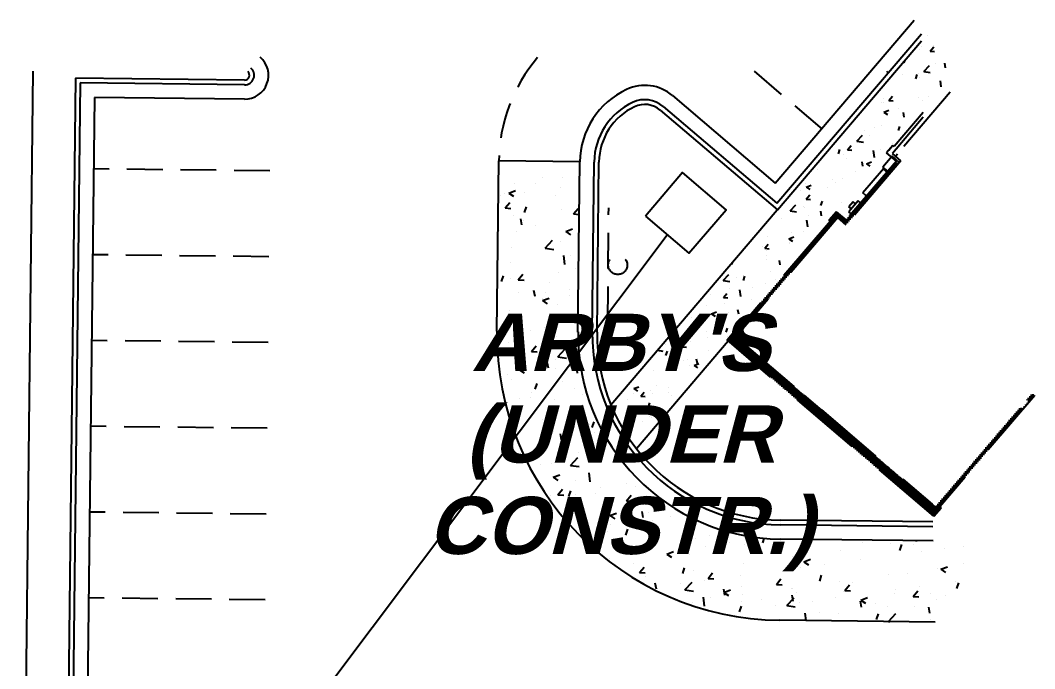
# Model space of a CAD drawing. Header units: feet. Extents: x 2168824 to 2169426, y 1509567 to 1510102.
# Drawn here: x 2169312 to 2169418.4, y 1509984.7 to 1510052.7 of the extents above; entities that cross this region are included whole.
import ezdxf
from ezdxf.enums import TextEntityAlignment as Align

# ---------------------------------------------------------------- set-up
doc = ezdxf.new("R2010")
doc.units = ezdxf.units.FT
doc.header["$LTSCALE"] = 30
doc.header["$MEASUREMENT"] = 0
doc.linetypes.add('HIDDEN', pattern=[0.375, 0.25, -0.125])
doc.linetypes.add('HIDDEN2', pattern=[0.1875, 0.125, -0.0625])
for name, color, linetype in [('4_BNDLINE', 3, 'Continuous'), ('4_LOT_NO', 1, 'Continuous'), ('5_EX_BLDG', 9, 'HIDDEN'), ('6_EX_UT_POWER_UG', 9, 'MA_EX_UGE_LINE'), ('7_EX_CONC_HATCH', 252, 'Continuous'), ('7_EX_CURB', 9, 'Continuous'), ('7_EX_PVMT_STRIPE', 252, 'HIDDEN2')]:
    doc.layers.add(name, color=color, linetype=linetype)
doc.styles.add('ROMANS', font='romans.shx', dxfattribs={"oblique": 15})
doc.styles.add('SANSARIF', font='sanssb__.ttf', dxfattribs={"oblique": 15})
doc.linetypes.add('MA_EX_UGE_LINE', pattern='A,0.3,-0.1,["EX UGE",ROMANS,S=0.1,R=0,X=-0.05,Y=-0.05],-0.6', length=1)
pattern_1 = [(274.54407, (2169426.02086, 1510134.47438), (0.16614278, 0.01320432), [])]

msp = doc.modelspace()

# ---------------------------------------------------------------- hatches: boundary and pattern name
at = {"layer": '5_EX_BLDG'}
h = msp.add_hatch(dxfattribs=at)
h.set_pattern_fill('_U', color=256, scale=0.166667, angle=-85.4559, style=0, pattern_type=0)
h.set_pattern_definition(pattern_1)
h.paths.add_polyline_path([(2169403.25, 1510036.63), (2169404.1, 1510037.62), (2169403.84, 1510037.84), (2169403, 1510036.85)])
h.paths.add_polyline_path([(2169401.03, 1510034.03), (2169403.2, 1510036.57), (2169402.94, 1510036.78), (2169400.78, 1510034.25)])
h.paths.add_polyline_path([(2169400.41, 1510033.29), (2169401.03, 1510034.03), (2169400.78, 1510034.25), (2169400.15, 1510033.51)])
h.paths.add_polyline_path([(2169399.43, 1510032.15), (2169400.41, 1510033.29), (2169400.15, 1510033.51), (2169399.18, 1510032.37)])
h = msp.add_hatch(dxfattribs=at)
h.set_pattern_fill('_U', color=256, scale=0.166667, angle=-85.4559, style=0, pattern_type=0)
h.set_pattern_definition(pattern_1)
h.paths.add_polyline_path([(2169407.84, 1510000.66), (2169408.6, 1510001.55), (2169408.47, 1510001.65), (2169418.42, 1510013.32), (2169418.17, 1510013.54), (2169417.59, 1510012.86), (2169417.78, 1510012.69), (2169417.13, 1510011.93), (2169416.94, 1510012.1), (2169407.7, 1510001.27), (2169386.78, 1510019.11), (2169397.76, 1510031.98), (2169398.64, 1510031.23), (2169399.43, 1510032.15), (2169399.18, 1510032.37), (2169398.63, 1510031.73), (2169397.62, 1510032.59), (2169396.86, 1510031.71), (2169396.99, 1510031.6), (2169387.04, 1510019.93), (2169386.91, 1510020.04), (2169386.16, 1510019.15)])
h = msp.add_hatch(dxfattribs=at)
h.set_pattern_fill('_U', color=256, scale=0.083333, angle=-85.4559, style=0, pattern_type=0)
h.set_pattern_definition([(274.54407, (2169426.02086, 1510134.47438), (0.08307139, 0.00660216), [])])
h.paths.add_polyline_path([(2169407.7, 1510001.27), (2169408, 1510001.62), (2169407.65, 1510001.91), (2169387.46, 1510019.14), (2169387.43, 1510019.16), (2169387.08, 1510019.46), (2169386.78, 1510019.11)])

# ---------------------------------------------------------------- linework, layer by layer
at = {"layer": '4_BNDLINE'}
msp.add_line((2169313.33, 1510047.34), (2169312.03, 1509932.03), dxfattribs=at)
at = {"layer": '5_EX_BLDG'}
for p, q in [((2169409.57, 1510045.13), (2169404.03, 1510038.63)), ((2169406.72, 1510043.01), (2169403.67, 1510039.43)), ((2169406.72, 1510043.01), (2169403.67, 1510039.43)), ((2169406.73, 1510042.51), (2169403.49, 1510038.71)), ((2169403.54, 1510039.54), (2169402.89, 1510038.78)), ((2169403.91, 1510037.91), (2169402.89, 1510038.78)), ((2169403.4, 1510039.38), (2169403.11, 1510039.03)), ((2169403.67, 1510039.43), (2169403.54, 1510039.54)), ((2169403.91, 1510037.91), (2169398.63, 1510031.73)), ((2169404.38, 1510037.95), (2169398.64, 1510031.23)), ((2169403.46, 1510038.42), (2169402.49, 1510037.28)), ((2169404.22, 1510037.77), (2169403.46, 1510038.42)), ((2169404.38, 1510037.95), (2169403.49, 1510038.71)), ((2169404.03, 1510038.63), (2169403.84, 1510038.41)), ((2169402.56, 1510037.11), (2169400.4, 1510034.57)), ((2169403.25, 1510036.63), (2169402.49, 1510037.28)), ((2169403.2, 1510036.57), (2169402.56, 1510037.11)), ((2169401.03, 1510034.03), (2169400.4, 1510034.57)), ((2169399.9, 1510033.73), (2169398.92, 1510032.58)), ((2169399.37, 1510033.63), (2169398.94, 1510033.12)), ((2169399.63, 1510033.41), (2169399.37, 1510033.63)), ((2169400.41, 1510033.29), (2169399.9, 1510033.73)), ((2169397.62, 1510032.59), (2169396.86, 1510031.71)), ((2169398.63, 1510031.73), (2169397.62, 1510032.59)), ((2169399.43, 1510032.15), (2169398.93, 1510032.58)), ((2169399.2, 1510032.9), (2169398.94, 1510033.12)), ((2169397.76, 1510031.98), (2169386.78, 1510019.11)), ((2169396.99, 1510031.6), (2169387.04, 1510019.93)), ((2169396.99, 1510031.6), (2169396.86, 1510031.71)), ((2169397.76, 1510031.98), (2169397.46, 1510031.64)), ((2169398.64, 1510031.23), (2169397.76, 1510031.98)), ((2169386.16, 1510019.15), (2169386.91, 1510020.04)), ((2169387.04, 1510019.93), (2169386.91, 1510020.04)), ((2169407.84, 1510000.66), (2169386.16, 1510019.15)), ((2169407.7, 1510001.27), (2169386.78, 1510019.11)), ((2169387.43, 1510019.16), (2169387.08, 1510019.46)), ((2169399.95, 1510008.48), (2169387.43, 1510019.16)), ((2169387.46, 1510019.14), (2169407.65, 1510001.91)), ((2169418.42, 1510013.32), (2169408.47, 1510001.65))]:
    msp.add_line(p, q, dxfattribs=at)
at = {"layer": '6_EX_UT_POWER_UG'}
msp.add_line((2169312.12, 1509940.03), (2169379.88, 1510030.19), dxfattribs=at)
msp.add_lwpolyline([(2169377.6, 1510032.14), (2169382.16, 1510028.25), (2169386.05, 1510032.81), (2169381.49, 1510036.71)], close=True, dxfattribs=at)
at = {"layer": '7_EX_CONC_HATCH'}
for p, q in [((2169407.13, 1510051.09), (2169407.13, 1510051.09)), ((2169406.37, 1510049.57), (2169406.37, 1510049.57)), ((2169406.52, 1510049.98), (2169406.52, 1510049.98)), ((2169407.47, 1510049.45), (2169407.83, 1510049.88)), ((2169407.47, 1510049.45), (2169407.92, 1510049.41)), ((2169407.85, 1510050.04), (2169407.85, 1510050.04)), ((2169404.68, 1510048.32), (2169404.79, 1510048.24)), ((2169406.79, 1510047.31), (2169407.37, 1510047.92)), ((2169406.79, 1510047.31), (2169407.46, 1510047.21)), ((2169408.06, 1510048.11), (2169408.06, 1510048.11)), ((2169409.08, 1510047.7), (2169408.99, 1510048.17)), ((2169404.55, 1510047.02), (2169404.55, 1510047.02)), ((2169405.95, 1510046.54), (2169406.1, 1510046.99)), ((2169406.28, 1510047.07), (2169406.28, 1510047.07)), ((2169406.34, 1510046.66), (2169406.34, 1510046.66)), ((2169408.62, 1510045.68), (2169408.54, 1510046.32)), ((2169402.4, 1510044.1), (2169402.4, 1510044.1)), ((2169402.57, 1510044.06), (2169402.57, 1510044.06)), ((2169402.6, 1510044.45), (2169402.6, 1510044.45)), ((2169403.13, 1510044.27), (2169403.5, 1510044.71)), ((2169403.13, 1510044.28), (2169403.58, 1510044.24)), ((2169406.19, 1510044.58), (2169406.19, 1510044.58)), ((2169406.6, 1510044.28), (2169406.6, 1510044.28)), ((2169407.31, 1510044.69), (2169407.31, 1510044.69)), ((2169402.59, 1510043.05), (2169403.12, 1510043.25)), ((2169402.59, 1510043.05), (2169402.97, 1510042.8)), ((2169404.18, 1510043.44), (2169404.18, 1510043.44)), ((2169404.74, 1510042.53), (2169404.66, 1510043)), ((2169400.6, 1510041.1), (2169400.6, 1510041.1)), ((2169401.66, 1510041.44), (2169401.66, 1510041.44)), ((2169402.31, 1510041.6), (2169402.31, 1510041.6)), ((2169404.13, 1510041.1), (2169404.28, 1510041.55)), ((2169399.78, 1510040), (2169400.36, 1510040.61)), ((2169399.78, 1510040), (2169400.45, 1510039.9)), ((2169401.11, 1510040.64), (2169401.11, 1510040.64)), ((2169403.46, 1510039.79), (2169403.46, 1510039.79)), ((2169397.83, 1510038.68), (2169397.98, 1510039.14)), ((2169398.79, 1510039.1), (2169399.16, 1510039.54)), ((2169398.8, 1510039.1), (2169399.24, 1510039.07)), ((2169399.08, 1510039.04), (2169399.08, 1510039.04)), ((2169401.61, 1510038.3), (2169401.53, 1510039.02)), ((2169402.22, 1510039.1), (2169402.22, 1510039.1)), ((2169395.79, 1510037.77), (2169395.79, 1510037.77)), ((2169398.37, 1510038.58), (2169398.37, 1510038.58)), ((2169398.63, 1510038.15), (2169398.63, 1510038.15)), ((2169400.4, 1510037.36), (2169400.32, 1510037.83)), ((2169400.77, 1510037.61), (2169401.29, 1510037.82)), ((2169395.64, 1510036.98), (2169395.64, 1510036.98)), ((2169399.64, 1510036.81), (2169399.64, 1510036.81)), ((2169400.77, 1510037.61), (2169401.14, 1510037.36)), ((2169363.83, 1510035.53), (2169363.83, 1510035.53)), ((2169366.07, 1510035.61), (2169366.07, 1510035.61)), ((2169366.81, 1510036.15), (2169366.81, 1510036.15)), ((2169368.88, 1510036.17), (2169368.88, 1510036.17)), ((2169397.22, 1510035.97), (2169397.22, 1510035.97)), ((2169397.57, 1510035.67), (2169397.57, 1510035.67)), ((2169398.28, 1510036.08), (2169398.28, 1510036.08)), ((2169362.84, 1510034.49), (2169362.84, 1510034.49)), ((2169363.26, 1510034.55), (2169363.96, 1510034.82)), ((2169363.26, 1510034.55), (2169363.76, 1510034.22)), ((2169364.93, 1510034.61), (2169364.93, 1510034.61)), ((2169368.72, 1510035.11), (2169368.72, 1510035.11)), ((2169393.81, 1510034.81), (2169393.81, 1510034.81)), ((2169394.38, 1510035.52), (2169394.38, 1510035.52)), ((2169394.46, 1510035.19), (2169394.99, 1510035.4)), ((2169394.47, 1510035.19), (2169394.84, 1510034.94)), ((2169396.66, 1510035.19), (2169396.66, 1510035.19)), ((2169362.43, 1510034.28), (2169362.43, 1510034.28)), ((2169362.87, 1510033), (2169363.36, 1510033.57)), ((2169368.18, 1510034.27), (2169368.18, 1510034.27)), ((2169394.46, 1510033.93), (2169394.82, 1510034.36)), ((2169394.46, 1510033.93), (2169394.9, 1510033.89)), ((2169396, 1510033.24), (2169396.15, 1510033.7)), ((2169398.19, 1510033.58), (2169398.19, 1510033.58)), ((2169362.87, 1510033), (2169363.47, 1510032.94)), ((2169364.92, 1510032.52), (2169365.13, 1510033.12)), ((2169368.76, 1510032.85), (2169368.76, 1510032.85)), ((2169370.05, 1510032.37), (2169370.53, 1510032.94)), ((2169370.05, 1510032.37), (2169370.64, 1510032.32)), ((2169370.63, 1510032.65), (2169370.63, 1510032.65)), ((2169392.77, 1510032.7), (2169393.36, 1510033.31)), ((2169392.77, 1510032.7), (2169393.44, 1510032.59)), ((2169394.15, 1510033.16), (2169394.15, 1510033.16)), ((2169394.29, 1510033.02), (2169394.29, 1510033.02)), ((2169396.06, 1510032.18), (2169395.98, 1510032.65)), ((2169363.71, 1510032.2), (2169363.71, 1510032.2)), ((2169364.63, 1510031.23), (2169364.52, 1510031.86)), ((2169364.79, 1510031.65), (2169364.79, 1510031.65)), ((2169391.84, 1510031.86), (2169391.84, 1510031.86)), ((2169394.61, 1510031), (2169394.52, 1510031.71)), ((2169394.68, 1510032.23), (2169394.68, 1510032.23)), ((2169362.3, 1510030.67), (2169362.3, 1510030.67)), ((2169364.08, 1510030.53), (2169364.08, 1510030.53)), ((2169366.09, 1510031.16), (2169366.09, 1510031.16)), ((2169369.23, 1510030.53), (2169369.93, 1510030.8)), ((2169369.23, 1510030.53), (2169369.73, 1510030.19)), ((2169369.42, 1510030.3), (2169369.42, 1510030.3)), ((2169392.89, 1510030.44), (2169392.89, 1510030.44)), ((2169394.2, 1510030.52), (2169394.2, 1510030.52)), ((2169367.08, 1510028.79), (2169367.86, 1510029.6)), ((2169368.64, 1510029.52), (2169368.64, 1510029.52)), ((2169388.68, 1510029.5), (2169388.68, 1510029.5)), ((2169390.12, 1510028.76), (2169390.48, 1510029.19)), ((2169390.41, 1510030.04), (2169390.41, 1510030.04)), ((2169392.64, 1510029.76), (2169393.17, 1510029.96)), ((2169392.64, 1510029.76), (2169393.01, 1510029.5)), ((2169392.69, 1510029.33), (2169392.69, 1510029.33)), ((2169392.71, 1510029.27), (2169392.71, 1510029.27)), ((2169363.59, 1510028.88), (2169363.59, 1510028.88)), ((2169367.08, 1510028.79), (2169367.97, 1510028.65)), ((2169387.99, 1510028.65), (2169387.99, 1510028.65)), ((2169389.87, 1510028.9), (2169389.87, 1510028.9)), ((2169390.12, 1510028.76), (2169390.57, 1510028.72)), ((2169390.27, 1510028.49), (2169390.27, 1510028.49)), ((2169363.46, 1510027.22), (2169363.46, 1510027.22)), ((2169369.14, 1510027.05), (2169369.03, 1510028)), ((2169369.77, 1510028.05), (2169369.77, 1510028.05)), ((2169386.61, 1510027.15), (2169386.71, 1510027.09)), ((2169390.31, 1510028.04), (2169390.31, 1510028.04)), ((2169390.32, 1510027.55), (2169390.32, 1510027.55)), ((2169391.73, 1510027.01), (2169391.64, 1510027.48)), ((2169364.26, 1510025.47), (2169364.74, 1510026.05)), ((2169368.52, 1510026.19), (2169368.52, 1510026.19)), ((2169370.21, 1510026.69), (2169370.21, 1510026.69)), ((2169385.76, 1510025.39), (2169386.35, 1510026)), ((2169390.74, 1510026.31), (2169390.74, 1510026.31)), ((2169362.14, 1510025.42), (2169362.14, 1510025.42)), ((2169362.49, 1510025.27), (2169362.69, 1510025.87)), ((2169363.47, 1510025.55), (2169363.47, 1510025.55)), ((2169364.26, 1510025.47), (2169364.86, 1510025.42)), ((2169364.38, 1510025.68), (2169364.38, 1510025.68)), ((2169367.48, 1510025.19), (2169367.48, 1510025.19)), ((2169385.76, 1510025.39), (2169386.43, 1510025.29)), ((2169386.02, 1510025.69), (2169386.02, 1510025.69)), ((2169387.19, 1510025.69), (2169387.19, 1510025.69)), ((2169387.87, 1510025.39), (2169388.03, 1510025.84)), ((2169387.9, 1510025.94), (2169387.9, 1510025.94)), ((2169390.23, 1510025.05), (2169390.23, 1510025.05)), ((2169391.2, 1510025.52), (2169391.2, 1510025.52)), ((2169364.25, 1510024.08), (2169364.25, 1510024.08)), ((2169366.02, 1510023.71), (2169365.9, 1510024.34)), ((2169367.14, 1510024.11), (2169367.14, 1510024.11)), ((2169369.58, 1510023.85), (2169369.58, 1510023.85)), ((2169369.64, 1510024.44), (2169369.64, 1510024.44)), ((2169384.43, 1510023.92), (2169384.43, 1510023.92)), ((2169385.78, 1510023.59), (2169386.14, 1510024.02)), ((2169386.38, 1510024.52), (2169386.38, 1510024.52)), ((2169387.6, 1510023.69), (2169387.51, 1510024.4)), ((2169388.8, 1510024.67), (2169388.8, 1510024.67)), ((2169366.78, 1510023.49), (2169366.78, 1510023.49)), ((2169366.8, 1510023.27), (2169367.5, 1510023.54)), ((2169366.8, 1510023.27), (2169367.3, 1510022.94)), ((2169368.4, 1510022.86), (2169368.4, 1510022.86)), ((2169385.78, 1510023.59), (2169386.23, 1510023.55)), ((2169385.92, 1510022.98), (2169385.92, 1510022.98)), ((2169388.76, 1510023.36), (2169388.76, 1510023.36)), ((2169363.34, 1510022.22), (2169363.34, 1510022.22)), ((2169368.46, 1510021.24), (2169368.66, 1510021.84)), ((2169384.05, 1510022.73), (2169384.05, 1510022.73)), ((2169384.51, 1510021.9), (2169385.04, 1510022.1)), ((2169384.51, 1510021.9), (2169384.89, 1510021.65)), ((2169385.73, 1510021.86), (2169385.73, 1510021.86)), ((2169386.29, 1510022.03), (2169386.29, 1510022.03)), ((2169387.39, 1510021.84), (2169387.3, 1510022.31)), ((2169382.39, 1510021.46), (2169382.39, 1510021.46)), ((2169383.31, 1510021.02), (2169383.31, 1510021.02)), ((2169387.31, 1510020.85), (2169387.31, 1510020.85)), ((2169364.51, 1510020.16), (2169364.51, 1510020.16)), ((2169365.49, 1510020.11), (2169365.49, 1510020.11)), ((2169367.01, 1510020.49), (2169367.01, 1510020.49)), ((2169382.07, 1510019.78), (2169382.07, 1510019.78)), ((2169383.95, 1510020.02), (2169383.95, 1510020.02)), ((2169386.05, 1510019.95), (2169386.2, 1510020.4)), ((2169386.79, 1510020.4), (2169386.79, 1510020.4)), ((2169363.22, 1510018.89), (2169363.22, 1510018.89)), ((2169364.76, 1510018.99), (2169364.76, 1510018.99)), ((2169365.65, 1510017.95), (2169366.13, 1510018.53)), ((2169368.27, 1510019.53), (2169368.27, 1510019.53)), ((2169379.75, 1510018.69), (2169379.75, 1510018.69)), ((2169381.44, 1510018.42), (2169381.8, 1510018.85)), ((2169382.3, 1510018.97), (2169382.3, 1510018.97)), ((2169384.12, 1510019.44), (2169384.12, 1510019.44)), ((2169386.19, 1510019.53), (2169386.19, 1510019.53)), ((2169365.65, 1510017.95), (2169366.25, 1510017.9)), ((2169368.41, 1510017.39), (2169369.19, 1510018.2)), ((2169378.87, 1510018.07), (2169379.42, 1510017.98)), ((2169379.75, 1510017.53), (2169379.9, 1510017.98)), ((2169380.24, 1510018.21), (2169380.24, 1510018.21)), ((2169381.44, 1510018.42), (2169381.89, 1510018.38)), ((2169384.24, 1510018.04), (2169384.24, 1510018.04)), ((2169364.38, 1510016.55), (2169364.38, 1510016.55)), ((2169367.41, 1510016.19), (2169367.29, 1510016.82)), ((2169368.17, 1510017.05), (2169368.17, 1510017.05)), ((2169368.41, 1510017.39), (2169369.3, 1510017.25)), ((2169370.47, 1510015.66), (2169370.36, 1510016.61)), ((2169380.1, 1510016.82), (2169380.1, 1510016.82)), ((2169380.59, 1510016.39), (2169380.5, 1510017.1)), ((2169381.54, 1510017.04), (2169381.54, 1510017.04)), ((2169381.98, 1510017.07), (2169381.98, 1510017.07)), ((2169382.21, 1510016.47), (2169382.21, 1510016.47)), ((2169382.69, 1510016.46), (2169383.21, 1510016.66)), ((2169382.69, 1510016.46), (2169383.06, 1510016.21)), ((2169383.05, 1510016.67), (2169382.96, 1510017.14)), ((2169384.82, 1510017.44), (2169384.82, 1510017.44)), ((2169363.1, 1510015.56), (2169363.1, 1510015.56)), ((2169364.37, 1510016.02), (2169365.07, 1510016.29)), ((2169364.37, 1510016.02), (2169364.86, 1510015.69)), ((2169368.15, 1510016.2), (2169368.15, 1510016.2)), ((2169378.42, 1510015.99), (2169378.42, 1510015.99)), ((2169363.54, 1510015), (2169363.54, 1510015)), ((2169366.03, 1510013.99), (2169366.23, 1510014.59)), ((2169368.88, 1510014.77), (2169368.88, 1510014.77)), ((2169378.78, 1510014.38), (2169378.78, 1510014.38)), ((2169365.65, 1510013.66), (2169365.65, 1510013.66)), ((2169370.18, 1510014.02), (2169370.18, 1510014.02)), ((2169370.99, 1510013.43), (2169370.99, 1510013.43)), ((2169376.35, 1510013.54), (2169376.35, 1510013.54)), ((2169376.39, 1510014.04), (2169376.91, 1510014.24)), ((2169376.39, 1510014.04), (2169376.76, 1510013.79)), ((2169377.1, 1510013.25), (2169377.46, 1510013.68)), ((2169377.1, 1510013.25), (2169377.55, 1510013.21)), ((2169378.13, 1510013.86), (2169378.13, 1510013.86)), ((2169378.33, 1510013.49), (2169378.33, 1510013.49)), ((2169380, 1510014.11), (2169380, 1510014.11)), ((2169380.03, 1510013.67), (2169380.03, 1510013.67)), ((2169380.36, 1510013.37), (2169380.36, 1510013.37)), ((2169362.98, 1510012.23), (2169362.98, 1510012.23)), ((2169364.35, 1510013.02), (2169364.35, 1510013.02)), ((2169365.54, 1510013.1), (2169365.54, 1510013.1)), ((2169368.03, 1510012.87), (2169368.03, 1510012.87)), ((2169370.34, 1510012), (2169371.04, 1510012.27)), ((2169375.66, 1510012.92), (2169375.66, 1510012.92)), ((2169377.92, 1510012.09), (2169378.07, 1510012.54)), ((2169370.34, 1510012), (2169370.83, 1510011.66)), ((2169378.03, 1510011.15), (2169378.03, 1510011.15)), ((2169378.71, 1510011.5), (2169378.62, 1510011.97)), ((2169366.75, 1510010.83), (2169366.75, 1510010.83)), ((2169367.04, 1510010.43), (2169367.52, 1510011)), ((2169367.04, 1510010.43), (2169367.63, 1510010.38)), ((2169371.73, 1510010.32), (2169371.73, 1510010.32)), ((2169371.99, 1510009.96), (2169372.2, 1510010.57)), ((2169376.15, 1510010.9), (2169376.15, 1510010.9)), ((2169377.28, 1510010.57), (2169377.28, 1510010.57)), ((2169378.24, 1510011), (2169378.24, 1510011)), ((2169366.89, 1510009.69), (2169366.89, 1510009.69)), ((2169367.91, 1510009.54), (2169367.91, 1510009.54)), ((2169368.79, 1510008.67), (2169368.68, 1510009.3)), ((2169369.22, 1510009.99), (2169369.22, 1510009.99)), ((2169372.23, 1510009.47), (2169372.23, 1510009.47)), ((2169369.74, 1510005.99), (2169370.51, 1510006.81)), ((2169370.57, 1510007.33), (2169370.57, 1510007.33)), ((2169372.88, 1510006.87), (2169372.88, 1510006.87)), ((2169372.98, 1510006.96), (2169372.98, 1510006.96)), ((2169366.59, 1510006.05), (2169366.59, 1510006.05)), ((2169367.79, 1510006.21), (2169367.79, 1510006.21)), ((2169369.1, 1510006.38), (2169369.1, 1510006.38)), ((2169369.74, 1510005.99), (2169370.63, 1510005.86)), ((2169367.9, 1510004.75), (2169368.6, 1510005.01)), ((2169367.9, 1510004.75), (2169368.4, 1510004.41)), ((2169371.79, 1510004.26), (2169371.68, 1510005.21)), ((2169370.28, 1510004.36), (2169370.28, 1510004.36)), ((2169372.86, 1510003.63), (2169372.86, 1510003.63)), ((2169375.62, 1510004.13), (2169375.62, 1510004.13)), ((2169376.57, 1510003.76), (2169376.57, 1510003.76)), ((2169367.05, 1510003.24), (2169367.05, 1510003.24)), ((2169367.67, 1510002.88), (2169367.67, 1510002.88)), ((2169368.42, 1510002.91), (2169368.91, 1510003.48)), ((2169368.42, 1510002.91), (2169369.02, 1510002.86)), ((2169369.56, 1510002.71), (2169369.76, 1510003.31)), ((2169370.25, 1510002.93), (2169370.25, 1510002.93)), ((2169372.39, 1510003.01), (2169372.39, 1510003.01)), ((2169375.6, 1510002.28), (2169376.08, 1510002.86)), ((2169377.72, 1510002.79), (2169377.72, 1510002.79)), ((2169370.18, 1510001.15), (2169370.07, 1510001.77)), ((2169375.6, 1510002.28), (2169376.19, 1510002.23)), ((2169375.99, 1510002.36), (2169375.99, 1510002.36)), ((2169370.15, 1510001.36), (2169370.15, 1510001.36)), ((2169373.87, 1510000.72), (2169374.57, 1510000.99)), ((2169373.87, 1510000.72), (2169374.37, 1510000.38)), ((2169377.35, 1510000.52), (2169377.24, 1510001.15)), ((2169377.87, 1510001.01), (2169377.87, 1510001.01)), ((2169380.23, 1510000.65), (2169380.23, 1510000.65)), ((2169372.74, 1510000.31), (2169372.74, 1510000.31)), ((2169373.94, 1509999.82), (2169373.94, 1509999.82)), ((2169376.44, 1510000.15), (2169376.44, 1510000.15)), ((2169378.38, 1510000.17), (2169378.38, 1510000.17)), ((2169372.55, 1509999.16), (2169372.55, 1509999.16)), ((2169373.63, 1509999.05), (2169373.63, 1509999.05)), ((2169375.53, 1509998.68), (2169375.73, 1509999.29)), ((2169378.96, 1509998.82), (2169378.96, 1509998.82)), ((2169382.8, 1509998.32), (2169382.8, 1509998.32)), ((2169384.3, 1509998.6), (2169384.3, 1509998.6)), ((2169389.9, 1509997.88), (2169390.05, 1509998.33)), ((2169377.75, 1509997.68), (2169377.75, 1509997.68)), ((2169383.91, 1509997.53), (2169383.91, 1509997.53)), ((2169386.42, 1509997.86), (2169386.42, 1509997.86)), ((2169388.03, 1509997.67), (2169388.03, 1509997.67)), ((2169394.98, 1509998.15), (2169394.98, 1509998.15)), ((2169400.32, 1509997.92), (2169400.32, 1509997.92)), ((2169403.25, 1509997.84), (2169403.25, 1509997.84)), ((2169404.27, 1509997.08), (2169404.48, 1509997.69)), ((2169405.66, 1509997.69), (2169405.66, 1509997.69)), ((2169406.04, 1509998.01), (2169406.03, 1509998.08)), ((2169409, 1509997.24), (2169409, 1509997.24)), ((2169410.99, 1509997.47), (2169410.99, 1509997.47)), ((2169372.62, 1509996.98), (2169372.62, 1509996.98)), ((2169373.81, 1509996.2), (2169373.81, 1509996.2)), ((2169377.6, 1509996.7), (2169377.6, 1509996.7)), ((2169379.84, 1509996.69), (2169380.54, 1509996.96)), ((2169379.84, 1509996.69), (2169380.34, 1509996.36)), ((2169382.2, 1509996.67), (2169382.2, 1509996.67)), ((2169393.01, 1509996.45), (2169393.01, 1509996.45)), ((2169398.06, 1509997.09), (2169398.06, 1509997.09)), ((2169406.5, 1509996.91), (2169406.5, 1509996.91)), ((2169376.37, 1509995.66), (2169376.37, 1509995.66)), ((2169376.98, 1509994.76), (2169377.47, 1509995.33)), ((2169381.5, 1509994.66), (2169381.7, 1509995.26)), ((2169387.87, 1509995.74), (2169387.87, 1509995.74)), ((2169393.89, 1509995.25), (2169393.89, 1509995.25)), ((2169394.21, 1509995.89), (2169394.91, 1509996.16)), ((2169394.21, 1509995.89), (2169394.71, 1509995.56)), ((2169396.39, 1509995.58), (2169396.39, 1509995.58)), ((2169400.18, 1509996.08), (2169400.18, 1509996.08)), ((2169408.27, 1509995.21), (2169408.27, 1509995.21)), ((2169408.58, 1509995.09), (2169409.28, 1509995.36)), ((2169410.95, 1509995.7), (2169410.95, 1509995.7)), ((2169376.98, 1509994.76), (2169377.58, 1509994.71)), ((2169377.63, 1509994.35), (2169377.63, 1509994.35)), ((2169382.68, 1509994.99), (2169382.68, 1509994.99)), ((2169384.16, 1509994.13), (2169384.64, 1509994.71)), ((2169384.16, 1509994.13), (2169384.75, 1509994.08)), ((2169387.57, 1509994.42), (2169387.57, 1509994.42)), ((2169391.33, 1509993.5), (2169391.81, 1509994.08)), ((2169395.87, 1509993.86), (2169396.07, 1509994.46)), ((2169403.13, 1509994.51), (2169403.13, 1509994.51)), ((2169405.12, 1509994.7), (2169405.12, 1509994.7)), ((2169408.58, 1509995.09), (2169409.08, 1509994.76)), ((2169378.74, 1509993), (2169378.63, 1509993.62)), ((2169381.28, 1509993.59), (2169381.28, 1509993.59)), ((2169381.73, 1509992.94), (2169382.51, 1509993.75)), ((2169382.36, 1509993.49), (2169382.36, 1509993.49)), ((2169383.79, 1509993.92), (2169383.79, 1509993.92)), ((2169385.91, 1509992.37), (2169385.8, 1509993)), ((2169387.69, 1509993.26), (2169387.69, 1509993.26)), ((2169391.33, 1509993.5), (2169391.93, 1509993.45)), ((2169392.89, 1509993.12), (2169392.89, 1509993.12)), ((2169393.03, 1509993.04), (2169393.03, 1509993.04)), ((2169397.94, 1509993.76), (2169397.94, 1509993.76)), ((2169398.5, 1509992.88), (2169398.98, 1509993.45)), ((2169399.28, 1509993.7), (2169399.28, 1509993.7)), ((2169406.37, 1509993.29), (2169406.37, 1509993.29)), ((2169410.16, 1509993.79), (2169410.16, 1509993.79)), ((2169410.24, 1509993.06), (2169410.45, 1509993.66)), ((2169381.73, 1509992.94), (2169382.62, 1509992.81)), ((2169383.79, 1509991.21), (2169383.68, 1509992.16)), ((2169384.46, 1509992.14), (2169384.46, 1509992.14)), ((2169385.81, 1509992.67), (2169386.51, 1509992.94)), ((2169385.81, 1509992.67), (2169386.31, 1509992.33)), ((2169387.75, 1509992.41), (2169387.75, 1509992.41)), ((2169389.8, 1509991.92), (2169389.8, 1509991.92)), ((2169392.41, 1509991.29), (2169393.19, 1509992.1)), ((2169393.09, 1509991.74), (2169392.97, 1509992.37)), ((2169393.45, 1509992.7), (2169393.45, 1509992.7)), ((2169397.55, 1509992.13), (2169397.55, 1509992.13)), ((2169398.37, 1509992.81), (2169398.37, 1509992.81)), ((2169398.5, 1509992.88), (2169399.1, 1509992.82)), ((2169400.18, 1509991.87), (2169400.88, 1509992.13)), ((2169403.71, 1509992.58), (2169403.71, 1509992.58)), ((2169403.86, 1509992.96), (2169403.86, 1509992.96)), ((2169405.67, 1509992.25), (2169406.16, 1509992.82)), ((2169405.67, 1509992.25), (2169406.27, 1509992.2)), ((2169407.51, 1509992.51), (2169407.51, 1509992.51)), ((2169409.05, 1509992.36), (2169409.05, 1509992.36)), ((2169382.56, 1509991.66), (2169382.56, 1509991.66)), ((2169387.47, 1509990.63), (2169387.67, 1509991.24)), ((2169387.62, 1509991.7), (2169387.62, 1509991.7)), ((2169391.26, 1509991.3), (2169391.26, 1509991.3)), ((2169392.41, 1509991.29), (2169393.3, 1509991.15)), ((2169393.76, 1509991.63), (2169393.76, 1509991.63)), ((2169395.14, 1509991.69), (2169395.14, 1509991.69)), ((2169400.26, 1509991.11), (2169400.14, 1509991.74)), ((2169400.18, 1509991.87), (2169400.68, 1509991.53)), ((2169400.48, 1509991.47), (2169400.48, 1509991.47)), ((2169401.68, 1509991.51), (2169401.68, 1509991.51)), ((2169403.01, 1509991.18), (2169403.01, 1509991.18)), ((2169405.82, 1509991.24), (2169405.82, 1509991.24)), ((2169407.43, 1509990.49), (2169407.32, 1509991.11)), ((2169408.14, 1509991.88), (2169408.14, 1509991.88)), ((2169392.77, 1509989.79), (2169392.77, 1509989.79)), ((2169394.44, 1509989.71), (2169394.35, 1509990.5)), ((2169395.85, 1509990.51), (2169395.85, 1509990.51)), ((2169397.82, 1509990.43), (2169397.82, 1509990.43)), ((2169401.84, 1509989.83), (2169402.04, 1509990.43)), ((2169403.08, 1509989.63), (2169403.86, 1509990.44)), ((2169407.52, 1509989.85), (2169407.52, 1509989.85)), ((2169403.08, 1509989.63), (2169403.24, 1509989.61))]:
    msp.add_line(p, q, dxfattribs=at)
at = {"layer": '7_EX_CURB'}
for p, q in [((2169391.2, 1510035.6), (2169405.77, 1510052.68)), ((2169391.37, 1510033.49), (2169406.53, 1510051.26)), ((2169391.43, 1510032.78), (2169406.54, 1510050.51)), ((2169317.82, 1510046.61), (2169316.83, 1509958.61)), ((2169335.56, 1510046.41), (2169317.82, 1510046.61)), ((2169318.31, 1510046.1), (2169317.33, 1509959.11)), ((2169335.55, 1510045.91), (2169318.31, 1510046.1)), ((2169319.8, 1510044.59), (2169318.85, 1509960.59)), ((2169335.53, 1510044.41), (2169319.8, 1510044.59)), ((2169380.44, 1510044.78), (2169391.2, 1510035.6)), ((2169379.15, 1510043.25), (2169391.43, 1510032.78)), ((2169379.47, 1510043.64), (2169391.37, 1510033.49)), ((2169362.02, 1510020.07), (2169362.22, 1510037.92)), ((2169370.72, 1510037.83), (2169362.22, 1510037.92)), ((2169370.52, 1510019.98), (2169370.72, 1510037.83)), ((2169372.02, 1510019.96), (2169372.22, 1510037.81)), ((2169372.52, 1510019.96), (2169372.72, 1510037.8)), ((2169373.98, 1510012.34), (2169391.42, 1510032.79)), ((2169376.64, 1510007.75), (2169386.27, 1510019.05)), ((2169407.65, 1510001.91), (2169408, 1510001.62)), ((2169407.84, 1510000.66), (2169408.6, 1510001.55)), ((2169408.47, 1510001.65), (2169408.6, 1510001.55)), ((2169407.69, 1510001.26), (2169407.7, 1510001.27)), ((2169407.72, 1510000.06), (2169391.8, 1510000.24)), ((2169407.73, 1509999.56), (2169391.8, 1509999.74)), ((2169407.77, 1509998.06), (2169391.78, 1509998.24)), ((2169407.97, 1509989.55), (2169391.68, 1509989.74))]:
    msp.add_line(p, q, dxfattribs=at)
for centre, radius, start, end in [((2169335.56, 1510046.91), 2.5, 269.3544, 49.5441), ((2169335.56, 1510046.91), 1, 269.3544, 49.5441), ((2169335.56, 1510046.91), 0.5, 269.3544, 49.5441), ((2169379.22, 1510037.73), 8.5, 115.144, 179.3544), ((2169377.52, 1510041.35), 4.5, 49.5441, 115.144), ((2169379.22, 1510037.73), 7, 115.144, 179.3544), ((2169377.52, 1510041.35), 3, 49.5441, 115.144), ((2169379.22, 1510037.73), 6.5, 115.144, 179.3544), ((2169377.52, 1510041.35), 2.5, 49.5441, 115.144), ((2169392.02, 1510019.74), 30, 179.3544, 269.3544), ((2169392.02, 1510019.74), 21.5, 179.3544, 269.3544), ((2169392.02, 1510019.74), 20, 179.3544, 269.3544), ((2169392.02, 1510019.74), 19.5, 179.3544, 269.3544)]:
    msp.add_arc(centre, radius, start, end, dxfattribs=at)
at = {"layer": '7_EX_PVMT_STRIPE'}
for p, q in [((2169388.99, 1510047.34), (2169397.21, 1510040.33)), ((2169402.86, 1510047.34), (2169403.05, 1510047.18)), ((2169338.21, 1510036.88), (2169319.71, 1510037.09)), ((2169373.64, 1510021.02), (2169373.74, 1510033.02)), ((2169338.11, 1510027.88), (2169319.61, 1510028.09)), ((2169338.01, 1510018.88), (2169319.51, 1510019.09)), ((2169337.91, 1510009.88), (2169319.41, 1510010.09)), ((2169337.8, 1510000.88), (2169319.31, 1510001.09)), ((2169337.7, 1509991.88), (2169319.2, 1509992.09))]:
    msp.add_line(p, q, dxfattribs=at)
msp.add_circle((2169374.69, 1510027.01), 1, dxfattribs=at)
msp.add_arc((2169379.22, 1510037.73), 17, 139.5441, 179.3544, dxfattribs=at)

# ---------------------------------------------------------------- texts
at = {"layer": '4_LOT_NO', "color": 6, "style": 'SANSARIF', "oblique": 15}
for s, p in [("ARBY'S", (2169374.97, 1510015.89)), ('(UNDER', (2169374.97, 1510006.29)), ('CONSTR.)', (2169374.97, 1509996.69))]:
    msp.add_text(s, height=6, dxfattribs=at).set_placement(p, align=Align.CENTER)

doc.saveas('drawing.dxf')
